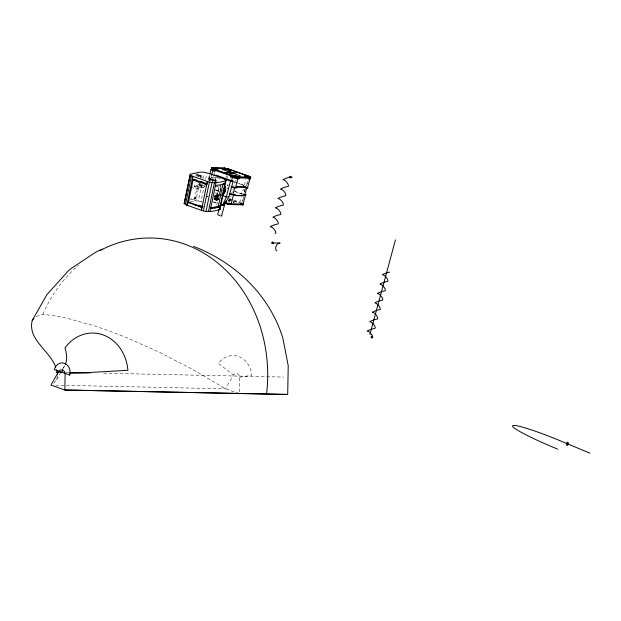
<?xml version="1.0" encoding="UTF-8"?>
<svg xmlns="http://www.w3.org/2000/svg" width="621" height="621" viewBox="0 0 621 621"><rect width="100%" height="100%" fill="white"/><g stroke="black" fill="none" stroke-linecap="round" stroke-linejoin="round"><path stroke-width="0.47" stroke-dasharray="3.1 2.33" d="M239.45 391.905L239.722 377.172L239.186 375.356L237.238 373.632L234.785 373.788L233.449 374.937L225.539 388.808L55.805 385.175M57.543 375.814L56.596 379.912L53.375 383.677M199.752 181.705L198.922 185.695L200.436 187.332L201.631 187.759L203.983 185.407L202.788 184.98L200.436 187.332L196.919 189.11L194.326 186.316L195.219 182.062M190.546 201.6L194.295 200.901L198.215 182.085M195.856 175.572L199.131 174.967L200.956 175.743L201.002 176.434L199.504 175.898L199.978 173.624M191.641 186.184L193.876 188.59L198.192 184.266L198.573 182.434M194.295 200.901L195.856 200.855L199.535 183.211M200.637 178.204L201.67 172.987M200.948 182.132L200.117 186.121L201.631 187.759L204.969 187.891M195.856 200.855L198.278 201.041L201.771 184.321M202.935 178.747L203.898 174.097M203.191 202.291L200.987 201.592L204.278 185.803M205.636 179.298L206.793 173.725M205.326 184.026L204.751 186.789L198.922 185.695L194.326 186.316M208.578 180.23L209.541 175.58M209.572 180.967L209.96 179.096L216.822 181.534M215.006 181.518L215.774 177.8M214.167 198.697L216.737 199.605L219.469 186.502M216.783 205.101L220.851 185.594M219.873 192.386L220.502 189.351M208.571 178.522L209.541 174.912M209.882 175.673L209.153 178.382A4.091 0.567 15.1 0 0 210.457 179.539L216.162 181.619M208.889 180.494L209.362 178.732M209.114 181.262L209.851 178.623L211.482 178.654L211.691 177.87L220.385 178.056M209.673 181.153L211.156 175.65M217.311 180.983L213.771 179.717L213.562 180.501L210.457 179.539L211.668 175.029M210.395 181.309L210.868 179.547A3.276 0.458 15.1 0 1 209.828 178.623L209.153 178.382L211.482 178.654M212.04 181.79L213.531 176.286M213.779 175.363L214.517 172.607M212.273 181.751L213.523 177.125M213.771 179.717L213.15 180.494L213.562 180.501M214.889 181.79L215.883 178.095M215.184 197.222L215.029 199.364M219.011 186.579L216.822 194.691L214.975 194.652M219.865 195.336A3.276 0.458 15.1 0 0 217.497 194.932L217.28 195.716L214.517 195.654M218.856 196.337L221.262 186.021M226.106 177.474L226.603 175.642M227.076 178.08L227.565 176.279M226.758 188.66L227.387 187.884L227.177 188.668M227.713 185.539L227.923 184.755L227.511 184.748L227.302 185.532L230.368 186.479M229.467 202.081L231.198 195.654M231.447 194.738L232.929 189.226M233.178 188.31L235.413 180.043M233.838 191.175L240.917 193.69L241.538 192.914L244.232 193.876M243.028 185.865L243.649 185.089L243.44 185.873M240.917 193.69L241.538 192.914M239.675 202.64L241.158 197.129M241.406 196.213L243.385 188.862M244.379 185.19L245.869 179.679M244.255 192.091L245.202 188.567M244.294 192.106L245.248 188.582M241.802 202.888L243.261 197.478M246.374 185.935L247.593 181.425M242.788 200.521L243.781 196.849M247.243 183.987L248.237 180.315M191.679 199.551L190.181 199.015L194.272 198.254L195.087 197.098L196.585 197.633L195.77 198.79L188.411 200.156M56.596 379.912L60.361 373.314M63.179 368.362L65.065 365.063A130.557 41.413 36 0 1 62.535 368.556M195.7 175.153L196.935 173.919L199.752 175.495L202.345 178.281L200.373 177.264M198.417 176.83L199.752 175.495L201.165 177.808M202.788 184.98L200.925 185.089L196.919 189.11L193.876 188.59M216.737 199.605L218.871 198.122M36.228 316.524L42.857 314.304L54.306 315.747L66.936 318.208L95.192 326.087L110.538 331.42L126.482 337.614L159.535 352.324L193.007 369.627L225.539 388.808L234.21 391.898M196.539 176.263L200.63 175.502M239.722 377.172L251.746 375.278A21.999 18.979 -88.8 0 0 238.534 356.493A21.999 18.979 -88.8 0 0 218.375 363.409L233.449 374.937M208.027 196.523L207.166 196.415M217.777 177.777L211.016 177.637L211.691 177.87M210.457 179.539L210.907 179.562M216.131 186.626L218.056 186.665L217.389 186.424M214.765 195.436L216.613 195.475A4.091 0.567 15.1 0 1 219.058 195.856M218.049 196.407L218.67 196.422M65.88 372.398L68.784 372.46M103.645 373.205L283.766 377.063M219.896 185.92L219.927 185.92A3.276 0.458 15.1 0 1 221.115 186.067M198.278 201.041L200.987 201.592M219.764 213.942L220.525 214.183M198.192 184.266L200.925 185.089M236.57 182.574L243.649 185.089M234.389 181.937L243.238 185.081M219.5 178.6L220.168 178.84M213.36 179.71L217.785 181.285M199.131 174.967L200.956 175.743M235.134 191.501L241.328 193.698M215.875 189.902L220.3 191.478M215.464 189.894L220.765 191.78M215.572 190.228L220.711 192.052M197.292 186.502L198.79 187.03M214.998 192.852L219.345 194.396M229.366 198.464L232.922 199.729M233.806 200.047L240.917 202.57M229.157 199.248L232.704 200.513M233.597 200.824L238.922 202.725M228.738 199.24L230.515 199.869M234.07 201.134L238.511 202.718M216.993 195.475L218.01 195.832M216.613 195.475L217.28 195.716A3.276 0.458 15.1 0 1 218.848 195.933M215.153 195.304L218.584 196.523M214.625 196.779L218.701 198.223M214.113 198.433L218.561 200.016M206.451 195.949L208.167 196.562M214.315 199.225L217.87 200.49M213.903 199.217L218.344 200.8M213.399 201.755L218.53 203.587M213.189 202.042L218.328 203.867M194.73 197.866L196.228 198.402M194.272 198.254L195.77 198.79M217.497 194.932L216.838 194.691A4.091 0.567 15.1 0 1 219.78 195.196M209.96 179.096L212.739 180.4L215.223 183.079M196.935 173.919L199.721 176.931M233.76 202.205L234.109 202.803A10.72 1.49 15.1 0 0 232.859 201.693M233.822 202.322L233.488 201.747A10.231 1.421 15.1 0 1 233.356 202.477M214.975 199.263L215.254 199.745M199.457 175.207L199.504 175.898M42.857 314.304A137.73 118.821 -88.8 0 1 78.525 265.252M219.555 185.695A4.091 0.567 15.1 0 1 221.208 185.958M218.328 199.908A10.72 1.49 15.1 0 1 214.641 198.355M213.818 196.958A10.72 1.49 15.1 0 1 218.817 197.362M229.172 200.141A10.72 1.49 15.1 0 1 230.624 200.684M219.322 199.457A9.005 1.25 15.1 0 1 217.893 197.028M217.117 200.42A9.005 1.25 15.1 0 1 219.291 198.961M227.985 201.297A9.005 1.25 15.1 0 1 229.747 201.972M217.303 200.847A8.593 1.195 15.1 0 1 217.614 199.178M218.708 199.442A10.231 1.421 15.1 0 1 214.261 197.354M214.4 196.632A10.231 1.421 15.1 0 1 215.456 196.554L217.078 196.686A10.231 1.421 15.1 0 1 219.166 197.012M229.048 199.667A10.231 1.421 15.1 0 1 230.438 200.187M217.723 199.279A8.593 1.195 15.1 0 1 218.041 197.618M228.093 200.117A8.593 1.195 15.1 0 1 229.778 200.762M217.435 199.248A9.005 1.25 15.1 0 1 217.769 197.501M228.303 200.117A9.005 1.25 15.1 0 1 230.065 200.8M217.862 199.651A10.231 1.421 15.1 0 1 214.136 197.827M214.276 197.098A10.231 1.421 15.1 0 1 219.042 197.486M228.924 200.133A10.231 1.421 15.1 0 1 230.306 200.653M233.364 202.221A10.231 1.421 15.1 0 1 233.628 202.671M215.176 195.941L214.92 196.88L214.618 196.267L215.479 196.554L215.176 195.941"/><path stroke-width="0.93" d="M287.694 394.444L64.832 390.011L65.143 373.431L64.607 371.622L62.659 369.899L60.198 370.054L58.863 371.203L50.953 385.074L64.832 390.011L287.694 394.444L288.222 365.715L282.772 337.746C269.196 294.68 235.212 262.512 193.659 246.421M224.67 192.502L225.307 189.467L224.15 188.225L224.748 191.695L222.885 194.288L224.67 192.502L225.307 189.467M202.174 206.498L201.383 210.302C207.437 212.607 214.066 211.311 220.005 209.448L226.106 180.005L222.396 178.157M190.29 174.206L190.197 174.858L192.883 176.341L207.383 181.503L201.383 210.302L186.882 205.14L184.189 203.657L190.29 174.206L200.296 172.102L204.286 172.242L209.929 173.725L230.538 181.153L233.154 181.192L228.908 196.911L223.661 205.411L220.89 204.775M220.005 209.448L220.098 208.803M226.106 180.005L226.013 180.649C220.075 182.512 213.445 183.808 207.383 181.503L206.591 185.299M184.189 203.657L190.197 174.858M185.462 204.48L191.47 175.673M196.911 180.206L194.194 179.244L193.061 179.958L188.637 201.157L187.674 201.336L187.829 202.182L201.033 207.212L202.679 206.94L189.343 202.531L188.373 202.71L186.882 205.14L192.883 176.341L192.091 180.144L199.597 181.301M203.385 210.853L209.393 182.054M206.009 211.419L212.017 182.621M208.431 211.606L214.439 182.799M209.999 211.559L215.999 182.76M210.488 208.012L218.305 206.25L223.032 183.599L224.53 184.126L224.577 184.825L223.079 184.29M219.36 209.82L225.369 181.022M224.918 189.537L225.508 186.735L224.266 185.4M62.659 369.899L62.007 372.313L56.185 372.189M209.789 174.012L211 169.51M213.709 168.85L212.467 168.827L212.258 169.611L211.342 169.37A4.091 0.567 15.1 0 0 212.46 170.364L214.913 171.241M212.786 169.393L212.995 168.609L214.33 168.105A5.597 0.776 15.1 0 1 216.411 169.952L215.045 170.433L214.835 171.217M211.668 175.029L212.887 170.519L213.298 170.534M217.66 214.75L219.112 209.37M230.313 172.615L229.599 172.343L229.731 171.87M230.818 176.768L231.035 175.984L233.054 176.698A3.276 0.458 15.1 0 0 237.401 177.699L238.643 177.722L239.101 178.747L239.264 176.977A5.597 0.776 15.1 0 0 230.562 174.99L230.484 176.783L232.883 177.629A4.091 0.567 15.1 0 0 237.571 178.701L239.062 178.739L238.643 177.722M230.538 181.153L226.3 196.865L222.605 205.388M221.612 215.813L225.244 202.345M226.153 200.738L225.687 202.555A4.091 0.567 15.1 0 0 231.09 203.789L243.106 204.045L245.536 195.033A4.091 0.567 15.1 0 0 245.039 194.187M231.454 181.084L232.425 177.474M226.075 202.555L225.454 203.323A4.091 0.567 15.1 0 0 230.888 204.573L242.889 204.829A4.091 0.567 15.1 0 0 242.392 203.983M233.054 176.698L232.456 177.482M232.238 194.482L229.669 193.907A3.276 0.458 15.1 0 0 232.021 194.451L232.891 194.536L234.792 187.495L237.09 187.767L237.3 186.983L245.994 187.169L245.776 187.953L245.109 187.713L245.318 186.929L245.994 187.169M237.401 177.699L237.191 178.475A3.276 0.458 15.1 0 1 236.95 178.468M235.274 195.374L242.997 195.537L243.207 194.753L245.536 195.033L243.882 194.994L243.665 195.778L234.979 195.592L235.188 194.808L233.535 194.777L231.105 203.789L230.22 204.332A3.276 0.458 15.1 0 1 225.865 203.339L224.088 202.702M231.447 186.952A4.091 0.567 15.1 0 0 235.437 187.728L237.866 178.716M248.617 178.949L248.874 178.165L247.95 177.164A5.597 0.776 15.1 0 1 245.869 175.316L246.824 176.348L245.792 176.271A4.774 0.668 15.1 0 0 245.171 176.643M242.431 203.804L242.221 204.588L230.22 204.332L231.105 203.789L230.43 203.548M244.837 194.792L246.762 187.752L247.437 187.984L249.867 178.972L248.664 178.949M369.906 334.54L395.453 239.853M186.882 205.14L187.829 202.182L188.8 201.996L189.343 202.531M65.321 364.364C67.604 359.132 66.563 353.186 64.988 347.907A41.475 35.777 -88.8 0 1 102.993 334.859A41.475 35.777 -88.8 0 1 127.91 370.287L86.505 372.685A130.557 7.933 -4.7 0 1 69.917 373.306M102.682 249.176L98.343 250.768L94.361 253.065L70.988 268.621L67.976 271.222L46.948 294.61L32.253 320.382C27.285 339.516 49.983 350.818 55.711 367.143M190.142 177.645L190.492 176.876M215.208 186.564L216.023 185.407L224.53 184.126M210.791 207.756L211.163 208.695L219.345 207.173L220.152 206.017L218.654 205.489M32.253 320.382L33.899 318.255M222.605 168.819L223.017 168.291A5.597 0.776 15.1 0 0 231.718 170.278M222.861 194.559L224.142 193.271M230.313 173.5L230.701 173.406M184.282 203.013L184.926 202.64M221.045 216.139L221.526 215.867M223.242 192.37L224.748 191.695L222.962 190.43M194.194 179.244L192.557 179.523L206.436 184.46M189.879 190.74L190.849 190.562M194.707 204.961L203.145 206.319M201.033 207.212L201.709 207.119M229.793 172.157L231.594 172.879M229.413 172.948L229.84 172.956M214.02 175.277L216.636 175.324L233.154 181.192M228.908 196.911L226.3 196.865L222.823 195.631M212.002 167.833L224.002 168.089A4.091 0.567 15.1 0 1 229.436 169.331L248.982 176.286A4.091 0.567 15.1 0 1 250.279 177.435L238.285 177.179A4.091 0.567 15.1 0 1 232.844 175.937L213.298 168.982A4.091 0.567 15.1 0 1 212.002 167.833L224.67 168.33A3.276 0.458 15.1 0 1 229.025 169.323L248.982 176.286M212.607 168.741L215.953 168.819M225.439 169.021L228.784 169.091M213.298 168.982L233.255 175.945A3.276 0.458 15.1 0 0 237.61 176.938L238.285 177.179M229.025 169.323L229.436 169.331M225.539 172.514L229.04 172.591M230.383 172.227C224.631 171.404 239.186 174.198 231.509 172.956M233.24 172.677L236.741 172.754M232.844 175.937L233.255 175.945M292.344 177.156L290.271 177.109A4.091 0.497 -18.9 0 0 284.961 178.716A4.091 0.497 -18.9 0 0 283.611 179.888A4.091 1.405 51.3 0 1 287.546 183.405A4.091 1.405 51.3 0 1 287.74 186.502A4.091 0.497 -18.9 0 0 282.423 188.109A4.091 0.497 -18.9 0 0 281.08 189.281A4.091 1.405 51.3 0 1 285.016 192.789A4.091 1.405 51.3 0 1 285.202 195.894A4.091 0.497 -18.9 0 0 279.892 197.494A4.091 0.497 -18.9 0 0 278.55 198.666A4.091 1.405 51.3 0 1 282.477 202.182A4.091 1.405 51.3 0 1 282.671 205.279A4.091 0.497 -18.9 0 0 277.354 206.886A4.091 0.497 -18.9 0 0 276.011 208.058A4.091 1.405 51.3 0 1 279.947 211.575A4.091 1.405 51.3 0 1 280.133 214.672A4.091 0.497 -18.9 0 0 274.824 216.279A4.091 0.497 -18.9 0 0 273.481 217.451A4.091 1.405 51.3 0 1 277.408 220.96A4.091 1.405 51.3 0 1 277.603 224.065A4.091 0.497 -18.9 0 0 272.293 225.664A4.091 0.497 -18.9 0 0 270.942 226.844A4.091 1.405 51.3 0 1 274.878 230.352A4.091 1.405 51.3 0 1 275.072 233.457M233.504 176.178L236.842 176.248M246.327 176.449L249.673 176.519M237.61 176.938L250.279 177.435M248.159 177.924L249.401 177.955A3.276 0.458 15.1 0 0 248.361 177.032L246.343 176.31M245.318 186.929L236.624 186.742L237.3 186.983M233.193 187.27A3.276 0.458 15.1 0 0 234.761 187.488L237.09 187.767M245.776 187.953L247.437 187.984A4.091 0.567 15.1 0 0 247.538 187.426M229.545 193.993A4.091 0.567 15.1 0 0 233.535 194.777L232.859 194.536L235.188 194.808M226.114 203.564L230.507 204.573M69.754 372.484L90.084 372.918M272.145 242.827L272.65 242.85M273.201 242.873L280.133 243.145L279.551 243.121A4.091 2.313 -68.3 0 0 275.98 246.545A4.091 2.313 -68.3 0 0 277.005 250.868M234.761 187.488L235.437 187.728M230.329 172.343L230.764 172.428M228.823 172.327L229.793 172.444M230.872 172.7L231.951 172.917L231.555 172.646M232.502 173.205L233.116 173.166L232.572 172.809M230.119 173.127L230.709 173.22M230.344 173.344L230.903 173.554M229.778 172.064L230.771 172.304M231.517 172.84L232.091 172.886L231.718 172.708M231.897 173.042L232.72 173.057L231.967 172.654M232.363 173.29L228.575 171.947L232.487 172.661M230.174 173.011L231.765 173.57M230.438 173.329L230.911 173.438M229.879 173.298L231.61 173.632M230.476 173.562L230.049 173.422L230.865 173.585M228.349 203.905L226.743 203.409M230.678 172.227L231.183 172.413M231.097 172.855L231.602 173.042M227.503 203.354L228.117 203.525M219.997 215.611L218.483 215.138M231.191 172.351L231.703 172.498M231.408 172.568L230.189 172.382L230.725 172.622M230.577 172.77L231.09 172.917M230.973 173.189L232.075 173.554M230.282 173.275L231.385 173.585M240.273 203.96L241.468 203.983M227.527 169.82L225.718 169.494L226.285 169.797M231.594 172.529L232.176 172.654M231.749 172.933L233.271 173.515M230.104 172.615L230.694 172.739M247.352 177.653L248.874 178.165L239.271 177.963L237.936 177.451A4.774 0.668 15.1 0 0 231.416 175.96L213.508 169.75A3.276 0.458 15.1 0 1 212.467 168.827M212.995 168.609L214.524 169.122A4.774 0.668 15.1 0 1 216.682 170.464M249.192 178.739L250.108 178.972A4.091 0.567 15.1 0 0 249.37 178.126M224.383 168.089L229.832 170.022M245.279 175.518L250.721 177.459M224.002 168.089L224.67 168.33M230.166 170.558L228.823 170.076A3.276 0.458 15.1 0 0 224.468 169.083L223.226 169.052L223.94 169.323M222.015 169.386L227.721 171.419M229.428 172.025L232.852 173.243M234.567 173.849L240.265 175.883M211.559 167.81L217.001 169.75M232.448 175.246L237.897 177.179M243.207 194.753L243.882 194.994M242.997 195.537L243.665 195.778M206.863 183.746L200.529 181.495L206.777 184.716M220.866 194.885L222.365 195.421M240.606 203.874L243.331 204.845M242.889 204.829L242.221 204.588A3.276 0.458 15.1 0 0 242.081 204.03M230.22 204.332L230.888 204.573M221.099 204.495L223.661 205.411M218.305 206.25L219.803 206.785M217.847 206.638L219.345 207.173M213.756 207.398L215.254 207.934M236.811 392.821L239.411 393.745M248.586 177.831L248.99 177.979M232.891 194.536L233.535 194.777M589.95 453.19L567.291 443.759A48.966 4.355 22.4 0 0 512.845 425.602A48.966 4.355 22.4 0 0 557.782 449.177M228.753 172.692L229.149 172.871M56.643 369.65L57.536 374.215M188.637 201.157L188.8 201.996M100.144 250.48A137.73 118.821 -88.8 0 1 220.176 265.02A137.73 118.821 -88.8 0 1 266.572 393.893M371.971 337.847A4.091 1.405 51.3 0 0 371.777 334.75A4.091 1.405 51.3 0 0 367.842 331.234A4.091 0.497 -18.9 0 1 369.185 330.061A4.091 0.497 -18.9 0 1 374.502 328.455A4.091 1.405 51.3 0 0 374.308 325.357A4.091 1.405 51.3 0 0 370.38 321.841A4.091 0.497 -18.9 0 1 371.723 320.669A4.091 0.497 -18.9 0 1 377.032 319.07A4.091 1.405 51.3 0 0 376.846 315.965A4.091 1.405 51.3 0 0 372.91 312.456A4.091 0.497 -18.9 0 1 374.253 311.284A4.091 0.497 -18.9 0 1 379.571 309.677A4.091 1.405 51.3 0 0 379.377 306.58A4.091 1.405 51.3 0 0 375.449 303.064A4.091 0.497 -18.9 0 1 376.792 301.891A4.091 0.497 -18.9 0 1 382.101 300.285A4.091 1.405 51.3 0 0 381.915 297.187A4.091 1.405 51.3 0 0 377.979 293.671A4.091 0.497 -18.9 0 1 379.322 292.499A4.091 0.497 -18.9 0 1 384.64 290.892A4.091 1.405 51.3 0 0 384.446 287.795A4.091 1.405 51.3 0 0 380.51 284.286A4.091 0.497 -18.9 0 1 381.861 283.106A4.091 0.497 -18.9 0 1 387.17 281.507A4.091 1.405 51.3 0 0 386.976 278.402A4.091 1.405 51.3 0 0 383.048 274.893A4.091 0.497 -18.9 0 1 384.391 273.721A4.091 0.497 -18.9 0 1 389.709 272.114M243.207 203.486A4.091 0.567 15.1 0 1 243.114 204.045M211.877 169.867A3.276 0.458 15.1 0 1 212.064 169.611M249.277 178.289A3.276 0.458 15.1 0 1 249.642 178.561M231.284 204.045A8.593 1.195 15.1 0 1 229.04 203.999M227.286 203.719A8.593 1.195 15.1 0 1 225.26 203.3M230.934 173.523A3.066 0.427 15.1 0 1 230.166 173.306M229.599 172.343A3.066 0.427 15.1 0 1 232.565 173.135M233.17 173.368A3.066 0.427 15.1 0 1 233.62 173.585M232.394 187.092A3.276 0.458 15.1 0 1 231.167 186.75M244.946 194.342A3.276 0.458 15.1 0 1 244.86 194.792M248.571 176.271A3.276 0.458 15.1 0 1 249.611 177.195M213.717 168.99A3.276 0.458 15.1 0 1 212.677 168.066M231.035 175.984L230.484 176.783L231.035 175.984M213.143 168.431L215.464 169.098L213.143 168.431M212.941 169.184L215.262 169.851L212.941 169.184M225.974 168.702L228.295 169.37L225.974 168.702M234.032 175.859L236.36 176.527L234.032 175.859M233.83 176.62L236.151 177.288L233.83 176.62M246.863 176.139L249.184 176.806L246.863 176.139M246.661 176.892L248.982 177.559L246.661 176.892M69.762 375.076L54.252 369.557A9.416 8.127 -88.8 0 1 64.437 363.308A9.416 8.127 -88.8 0 1 69.762 375.076M372.414 337.482A0.815 0.706 -88.8 0 0 371.847 336.233A0.815 0.706 -88.8 0 0 371.187 337.436A0.815 0.706 -88.8 0 0 372.414 337.482M290.869 177.544A0.815 0.706 -88.8 0 0 290.302 176.294A0.815 0.706 -88.8 0 0 289.65 177.497A0.815 0.706 -88.8 0 0 290.869 177.544M567.578 444.877A1.638 0.8 -70.4 0 0 567.912 442.253A1.638 0.8 -70.4 0 0 566.383 444.147A1.638 0.8 -70.4 0 0 567.578 444.877M273.007 243.44A0.815 0.714 -84.1 0 0 272.766 242.066A0.815 0.714 -84.1 0 0 271.835 243.028A0.815 0.714 -84.1 0 0 273.007 243.44M228.986 172.366A3.066 0.427 15.1 0 0 233.985 173.507A3.066 0.427 15.1 0 0 230.453 172.025A3.066 0.427 15.1 0 0 228.986 172.366"/></g></svg>
